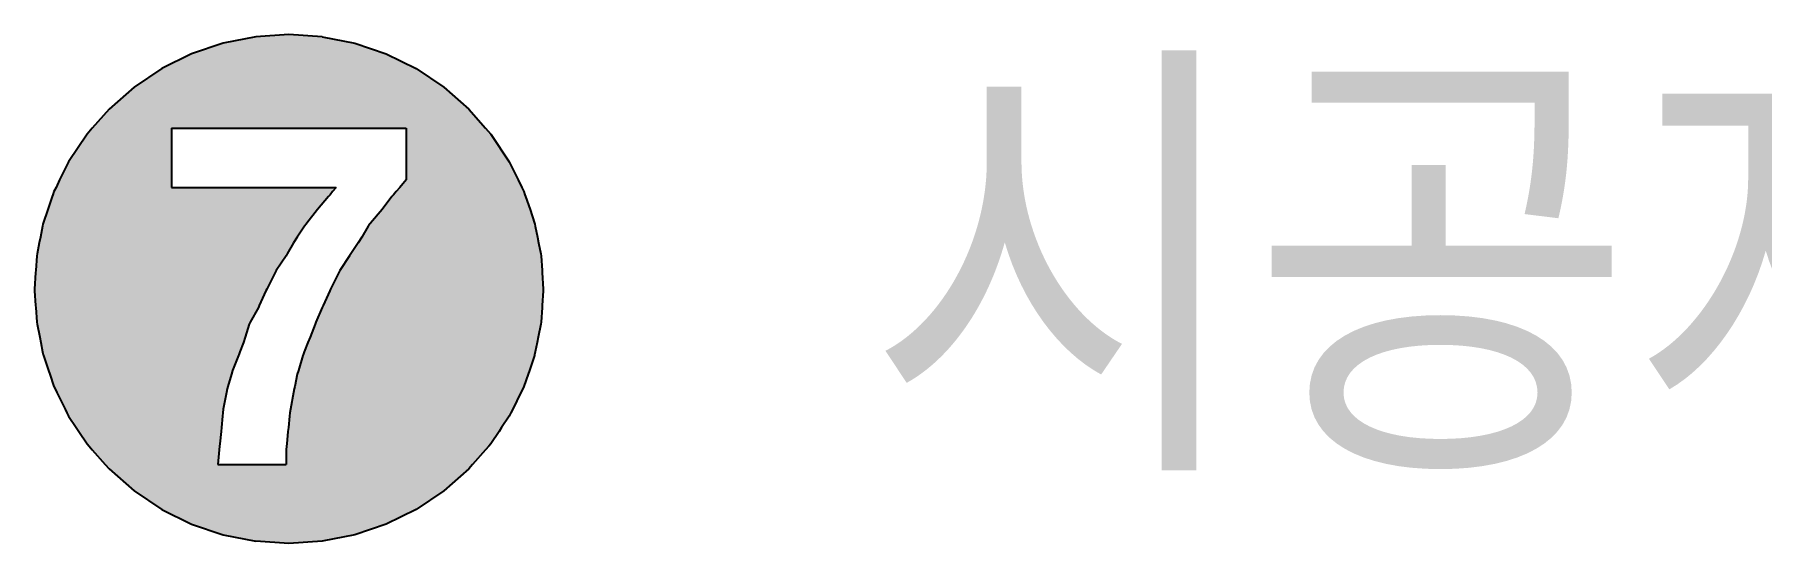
# Model space of a CAD drawing. Extents: x 2558 to 85222, y -662 to 28852.
# Drawn here: x 67520 to 68909, y 18337 to 18746 of the extents above; entities that cross this region are included whole.
import ezdxf

# ---------------------------------------------------------------- set-up
doc = ezdxf.new("R2010")
doc.units = 0
doc.header["$MEASUREMENT"] = 0
doc.layers.get('0').update_dxf_attribs({"linetype": 'CONTINUOUS'})
doc.layers.add('DLINE', color=1, linetype='CONTINUOUS')
doc.layers.add('TEXT', color=7, linetype='CONTINUOUS')
doc.styles.add('TEXT', font='DotumChe.ttf')

# ---------------------------------------------------------------- blocks, each defined once
blk = doc.blocks.new('RCSTD3_DESIGN')
at = {"layer": 'DLINE', "linetype": 'CONTINUOUS'}
for p, q in [((540.600861, 14176.865017), (515.268877, 14168.265967)), ((566.838529, 14182.084013), (540.600861, 14176.865017)), ((593.532945, 14183.833658), (566.838529, 14182.084013)), ((620.227361, 14182.084013), (593.532945, 14183.833658)), ((620.227361, 14182.084013), (646.465028, 14176.865017)), ((646.465028, 14176.865017), (671.797013, 14168.265967)), ((515.268877, 14168.265967), (491.276012, 14156.433995)), ((671.797013, 14168.265967), (695.789877, 14156.433995)), ((491.276012, 14156.433995), (469.032792, 14141.571551)), ((695.789877, 14156.433995), (718.033098, 14141.571551)), ((469.032792, 14141.571551), (448.919804, 14123.932933)), ((718.033098, 14141.571551), (738.146086, 14123.932933)), ((448.919804, 14123.932933), (435.448369, 14108.571707)), ((738.146086, 14123.932933), (751.61752, 14108.571707)), ((435.448369, 14108.571707), (431.281187, 14103.819945)), ((499.186913, 14108.571707), (499.186913, 14103.819945)), ((499.186913, 14108.571707), (687.878976, 14108.571707)), ((687.878976, 14108.571707), (687.878976, 14103.819945)), ((751.61752, 14108.571707), (755.784703, 14103.819945)), ((431.281187, 14103.819945), (416.418742, 14081.576725)), ((499.186913, 14103.819945), (499.186913, 14081.576725)), ((687.878976, 14103.819945), (687.878976, 14081.576725)), ((755.784703, 14103.819945), (770.647147, 14081.576725)), ((416.418742, 14081.576725), (409.215654, 14066.970307)), ((499.186913, 14081.576725), (499.186913, 14066.970307)), ((687.878976, 14081.576725), (687.878976, 14066.970307)), ((770.647147, 14081.576725), (777.850236, 14066.970307)), ((409.215654, 14066.970307), (406.284862, 14061.02725)), ((499.186913, 14066.970307), (499.186913, 14061.02725)), ((687.878976, 14066.970307), (682.678801, 14061.02725)), ((777.850236, 14066.970307), (780.781027, 14061.02725)), ((403.233899, 14053.598428), (399.703455, 14043.198078)), ((403.738248, 14055.084193), (403.233899, 14053.598428)), ((404.58677, 14057.58386), (403.738248, 14055.084193)), ((406.284862, 14061.02725), (404.58677, 14057.58386)), ((499.186913, 14061.02725), (631.419934, 14061.02725)), ((625.476877, 14053.598428), (616.562291, 14043.198078)), ((626.665488, 14055.084193), (625.476877, 14053.598428)), ((628.665222, 14057.58386), (626.665488, 14055.084193)), ((631.419934, 14061.02725), (628.665222, 14057.58386)), ((676.364303, 14053.598428), (668.564041, 14043.198078)), ((677.478626, 14055.084193), (676.364303, 14053.598428)), ((679.665835, 14057.58386), (677.478626, 14055.084193)), ((682.678801, 14061.02725), (679.665835, 14057.58386)), ((780.781027, 14061.02725), (782.479119, 14057.58386)), ((782.479119, 14057.58386), (783.327642, 14055.084193)), ((783.327642, 14055.084193), (783.831991, 14053.598428)), ((783.831991, 14053.598428), (787.362434, 14043.198078)), ((399.703455, 14043.198078), (395.98772, 14032.251876)), ((616.562291, 14043.198078), (608.048578, 14032.251876)), ((668.564041, 14043.198078), (658.986113, 14032.251876)), ((787.362434, 14043.198078), (791.078169, 14032.251876)), ((395.505223, 14029.8262), (393.732002, 14020.911614)), ((395.80076, 14031.311964), (395.505223, 14029.8262)), ((395.98772, 14032.251876), (395.80076, 14031.311964)), ((606.161941, 14029.8262), (600.218884, 14020.911614)), ((607.317535, 14031.311964), (606.161941, 14029.8262)), ((608.048578, 14032.251876), (607.317535, 14031.311964)), ((657.314682, 14029.8262), (652.220633, 14020.911614)), ((658.163691, 14031.311964), (657.314682, 14029.8262)), ((658.986113, 14032.251876), (658.163691, 14031.311964)), ((791.078169, 14032.251876), (791.265129, 14031.311964)), ((791.265129, 14031.311964), (791.560666, 14029.8262)), ((791.560666, 14029.8262), (793.333887, 14020.911614)), ((392.845391, 14016.454322), (391.07217, 14007.539736)), ((393.732002, 14020.911614), (392.845391, 14016.454322)), ((597.247355, 14016.454322), (592.153306, 14007.539736)), ((600.218884, 14020.911614), (597.247355, 14016.454322)), ((649.249105, 14016.454322), (643.306048, 14007.539736)), ((652.220633, 14020.911614), (649.249105, 14016.454322)), ((793.333887, 14020.911614), (794.220498, 14016.454322)), ((794.220498, 14016.454322), (795.993719, 14007.539736)), ((390.768724, 14006.014209), (389.992273, 13994.167857)), ((390.776633, 14006.053972), (390.768724, 14006.014209)), ((391.07217, 14007.539736), (390.776633, 14006.053972)), ((591.27779, 14006.014209), (583.380222, 13994.167857)), ((591.304298, 14006.053972), (591.27779, 14006.014209)), ((592.153306, 14007.539736), (591.304298, 14006.053972)), ((642.28903, 14006.014209), (634.391462, 13994.167857)), ((642.315538, 14006.053972), (642.28903, 14006.014209)), ((643.306048, 14007.539736), (642.315538, 14006.053972)), ((795.993719, 14007.539736), (796.289256, 14006.053972)), ((796.289256, 14006.053972), (796.297165, 14006.014209)), ((796.297165, 14006.014209), (797.073616, 13994.167857)), ((389.894891, 13992.682093), (389.019079, 13979.319792)), ((389.992273, 13994.167857), (389.894891, 13992.682093)), ((582.389713, 13992.682093), (575.708562, 13979.319792)), ((583.380222, 13994.167857), (582.389713, 13992.682093)), ((633.64858, 13992.682093), (626.96743, 13979.319792)), ((634.391462, 13994.167857), (633.64858, 13992.682093)), ((797.073616, 13994.167857), (797.170998, 13992.682093)), ((797.170998, 13992.682093), (798.04681, 13979.319792)), ((389.019079, 13979.319792), (389.019707, 13979.310215)), ((389.019707, 13979.310215), (389.117089, 13977.82445)), ((389.117089, 13977.82445), (389.896146, 13965.938336)), ((574.960891, 13977.82445), (569.678174, 13965.938336)), ((575.703773, 13979.310215), (574.960891, 13977.82445)), ((575.708562, 13979.319792), (575.703773, 13979.310215)), ((626.302301, 13977.82445), (621.019584, 13965.938336)), ((626.962641, 13979.310215), (626.302301, 13977.82445)), ((626.96743, 13979.319792), (626.962641, 13979.310215)), ((797.9488, 13977.82445), (797.169743, 13965.938336)), ((798.046182, 13979.310215), (797.9488, 13977.82445)), ((798.04681, 13979.319792), (798.046182, 13979.310215)), ((389.896146, 13965.938336), (389.993529, 13964.452572)), ((389.993529, 13964.452572), (390.768724, 13952.625376)), ((569.017834, 13964.452572), (562.44717, 13952.625376)), ((569.678174, 13965.938336), (569.017834, 13964.452572)), ((620.359244, 13964.452572), (615.102713, 13952.625376)), ((621.019584, 13965.938336), (620.359244, 13964.452572)), ((797.072361, 13964.452572), (796.297165, 13952.625376)), ((797.169743, 13965.938336), (797.072361, 13964.452572)), ((390.768724, 13952.625376), (390.780444, 13952.566458)), ((390.780444, 13952.566458), (391.07598, 13951.080693)), ((391.07598, 13951.080693), (393.144739, 13940.680344)), ((393.144739, 13940.680344), (394.031349, 13936.223051)), ((558.468908, 13940.680344), (557.13172, 13936.223051)), ((561.589013, 13951.080693), (558.468908, 13940.680344)), ((562.414437, 13952.566458), (561.589013, 13951.080693)), ((562.44717, 13952.625376), (562.414437, 13952.566458)), ((610.619234, 13940.680344), (608.836317, 13936.223051)), ((614.519365, 13951.080693), (610.619234, 13940.680344)), ((615.076527, 13952.566458), (614.519365, 13951.080693)), ((615.102713, 13952.625376), (615.076527, 13952.566458)), ((793.921151, 13940.680344), (793.03454, 13936.223051)), ((795.989909, 13951.080693), (793.921151, 13940.680344)), ((796.285446, 13952.566458), (795.989909, 13951.080693)), ((796.297165, 13952.625376), (796.285446, 13952.566458)), ((394.031349, 13936.223051), (395.509034, 13928.794229)), ((395.509034, 13928.794229), (395.98772, 13926.387709)), ((395.98772, 13926.387709), (396.179515, 13925.822701)), ((396.179515, 13925.822701), (400.214307, 13913.936587)), ((552.97158, 13925.822701), (548.217134, 13913.936587)), ((553.197583, 13926.387709), (552.97158, 13925.822701)), ((554.160191, 13928.794229), (553.197583, 13926.387709)), ((557.13172, 13936.223051), (554.160191, 13928.794229)), ((604.676177, 13925.822701), (601.110342, 13913.936587)), ((604.90218, 13926.387709), (604.676177, 13925.822701)), ((605.864788, 13928.794229), (604.90218, 13926.387709)), ((608.836317, 13936.223051), (605.864788, 13928.794229)), ((790.886374, 13925.822701), (786.851582, 13913.936587)), ((791.078169, 13926.387709), (790.886374, 13925.822701)), ((791.556856, 13928.794229), (791.078169, 13926.387709)), ((793.03454, 13936.223051), (791.556856, 13928.794229)), ((400.214307, 13913.936587), (401.223005, 13910.965058)), ((548.217134, 13913.936587), (547.325676, 13910.965058)), ((601.110342, 13913.936587), (600.218884, 13910.965058)), ((786.851582, 13913.936587), (785.842884, 13910.965058)), ((401.223005, 13910.965058), (404.58677, 13901.055725)), ((404.58677, 13901.055725), (405.561611, 13899.078944)), ((405.561611, 13899.078944), (407.027006, 13896.107415)), ((543.759841, 13899.078944), (543.219564, 13896.107415)), ((544.352876, 13901.055725), (543.759841, 13899.078944)), ((547.325676, 13910.965058), (544.352876, 13901.055725)), ((597.841661, 13899.078944), (597.247355, 13896.107415)), ((598.237017, 13901.055725), (597.841661, 13899.078944)), ((600.218884, 13910.965058), (598.237017, 13901.055725)), ((781.504279, 13899.078944), (780.038883, 13896.107415)), ((782.479119, 13901.055725), (781.504279, 13899.078944)), ((785.842884, 13910.965058), (782.479119, 13901.055725)), ((407.027006, 13896.107415), (413.621287, 13882.735537)), ((543.219564, 13896.107415), (540.788313, 13882.735537)), ((597.247355, 13896.107415), (594.816105, 13882.735537)), ((780.038883, 13896.107415), (773.444602, 13882.735537)), ((413.621287, 13882.735537), (415.086683, 13879.764008)), ((415.086683, 13879.764008), (416.418742, 13877.06286)), ((416.418742, 13877.06286), (422.55594, 13867.877894)), ((540.221045, 13877.06286), (539.302549, 13867.877894)), ((540.49116, 13879.764008), (540.221045, 13877.06286)), ((540.788313, 13882.735537), (540.49116, 13879.764008)), ((594.005712, 13877.06286), (593.087215, 13867.877894)), ((594.275827, 13879.764008), (594.005712, 13877.06286)), ((594.816105, 13882.735537), (594.275827, 13879.764008)), ((770.647147, 13877.06286), (764.509949, 13867.877894)), ((771.979206, 13879.764008), (770.647147, 13877.06286)), ((773.444602, 13882.735537), (771.979206, 13879.764008)), ((422.55594, 13867.877894), (424.541452, 13864.906366)), ((424.541452, 13864.906366), (431.281187, 13854.81964)), ((539.005396, 13864.906366), (537.996723, 13854.81964)), ((539.302549, 13867.877894), (539.005396, 13864.906366)), ((592.790063, 13864.906366), (591.78139, 13854.81964)), ((593.087215, 13867.877894), (592.790063, 13864.906366)), ((762.524438, 13864.906366), (755.784703, 13854.81964)), ((764.509949, 13867.877894), (762.524438, 13864.906366)), ((431.281187, 13854.81964), (432.859208, 13853.020251)), ((432.859208, 13853.020251), (435.465168, 13850.048723)), ((435.465168, 13850.048723), (445.889011, 13838.162609)), ((537.519631, 13850.048723), (536.33102, 13838.162609)), ((537.816784, 13853.020251), (537.519631, 13850.048723)), ((537.996723, 13854.81964), (537.816784, 13853.020251)), ((591.601451, 13853.020251), (591.304298, 13850.048723)), ((591.304298, 13850.048723), (591.304298, 13838.162609)), ((591.78139, 13854.81964), (591.601451, 13853.020251)), ((751.600721, 13850.048723), (741.176879, 13838.162609)), ((754.206682, 13853.020251), (751.600721, 13850.048723)), ((755.784703, 13854.81964), (754.206682, 13853.020251)), ((445.889011, 13838.162609), (448.919804, 13834.706651)), ((448.919804, 13834.706651), (469.032792, 13817.068034)), ((536.33102, 13838.162609), (591.304298, 13838.162609)), ((738.146086, 13834.706651), (718.033098, 13817.068034)), ((741.176879, 13838.162609), (738.146086, 13834.706651)), ((469.032792, 13817.068034), (491.276012, 13802.20559)), ((718.033098, 13817.068034), (695.789877, 13802.20559)), ((491.276012, 13802.20559), (515.268877, 13790.373618)), ((695.789877, 13802.20559), (671.797013, 13790.373618)), ((515.268877, 13790.373618), (540.600861, 13781.774568)), ((671.797013, 13790.373618), (646.465028, 13781.774568)), ((540.600861, 13781.774568), (566.838529, 13776.555572)), ((593.532945, 13774.805927), (566.838529, 13776.555572)), ((620.227361, 13776.555572), (593.532945, 13774.805927)), ((646.465028, 13781.774568), (620.227361, 13776.555572))]:
    blk.add_line(p, q, dxfattribs=at)
for points in [[(540.600861, 14176.865017), (515.268877, 14168.265967), (671.797013, 14168.265967)], [(566.838529, 14182.084013), (540.600861, 14176.865017), (646.465028, 14176.865017)], [(593.532945, 14183.833658), (566.838529, 14182.084013), (620.227361, 14182.084013)], [(515.268877, 14168.265967), (491.276012, 14156.433995), (695.789877, 14156.433995)], [(491.276012, 14156.433995), (469.032792, 14141.571551), (718.033098, 14141.571551)], [(469.032792, 14141.571551), (448.919804, 14123.932933), (738.146086, 14123.932933)], [(448.919804, 14123.932933), (435.448369, 14108.571707), (751.61752, 14108.571707)], [(435.448369, 14108.571707), (431.281187, 14103.819945), (499.186913, 14103.819945)], [(499.186913, 14108.571707), (499.186913, 14108.571707), (687.878976, 14108.571707)], [(687.878976, 14108.571707), (687.878976, 14103.819945), (755.784703, 14103.819945)], [(431.281187, 14103.819945), (416.418742, 14081.576725), (499.186913, 14081.576725)], [(687.878976, 14103.819945), (687.878976, 14081.576725), (770.647147, 14081.576725)], [(416.418742, 14081.576725), (409.215654, 14066.970307), (499.186913, 14066.970307)], [(687.878976, 14081.576725), (687.878976, 14066.970307), (777.850236, 14066.970307)], [(409.215654, 14066.970307), (406.284862, 14061.02725), (499.186913, 14061.02725)], [(687.878976, 14066.970307), (682.678801, 14061.02725), (780.781027, 14061.02725)], [(403.233899, 14053.598428), (399.703455, 14043.198078), (616.562291, 14043.198078)], [(403.738248, 14055.084193), (403.233899, 14053.598428), (625.476877, 14053.598428)], [(404.58677, 14057.58386), (403.738248, 14055.084193), (626.665488, 14055.084193)], [(406.284862, 14061.02725), (404.58677, 14057.58386), (628.665222, 14057.58386)], [(499.186913, 14061.02725), (499.186913, 14061.02725), (631.419934, 14061.02725)], [(676.364303, 14053.598428), (668.564041, 14043.198078), (787.362434, 14043.198078)], [(677.478626, 14055.084193), (676.364303, 14053.598428), (783.831991, 14053.598428)], [(679.665835, 14057.58386), (677.478626, 14055.084193), (783.327642, 14055.084193)], [(682.678801, 14061.02725), (679.665835, 14057.58386), (782.479119, 14057.58386)], [(399.703455, 14043.198078), (395.98772, 14032.251876), (608.048578, 14032.251876)], [(668.564041, 14043.198078), (658.986113, 14032.251876), (791.078169, 14032.251876)], [(395.505223, 14029.8262), (393.732002, 14020.911614), (600.218884, 14020.911614)], [(395.80076, 14031.311964), (395.505223, 14029.8262), (606.161941, 14029.8262)], [(395.98772, 14032.251876), (395.80076, 14031.311964), (607.317535, 14031.311964)], [(657.314682, 14029.8262), (652.220633, 14020.911614), (793.333887, 14020.911614)], [(658.163691, 14031.311964), (657.314682, 14029.8262), (791.560666, 14029.8262)], [(658.986113, 14032.251876), (658.163691, 14031.311964), (791.265129, 14031.311964)], [(392.845391, 14016.454322), (391.07217, 14007.539736), (592.153306, 14007.539736)], [(393.732002, 14020.911614), (392.845391, 14016.454322), (597.247355, 14016.454322)], [(649.249105, 14016.454322), (643.306048, 14007.539736), (795.993719, 14007.539736)], [(652.220633, 14020.911614), (649.249105, 14016.454322), (794.220498, 14016.454322)], [(390.768724, 14006.014209), (389.992273, 13994.167857), (583.380222, 13994.167857)], [(390.776633, 14006.053972), (390.768724, 14006.014209), (591.27779, 14006.014209)], [(391.07217, 14007.539736), (390.776633, 14006.053972), (591.304298, 14006.053972)], [(642.28903, 14006.014209), (634.391462, 13994.167857), (797.073616, 13994.167857)], [(642.315538, 14006.053972), (642.28903, 14006.014209), (796.297165, 14006.014209)], [(643.306048, 14007.539736), (642.315538, 14006.053972), (796.289256, 14006.053972)], [(389.894891, 13992.682093), (389.019079, 13979.319792), (575.708562, 13979.319792)], [(389.992273, 13994.167857), (389.894891, 13992.682093), (582.389713, 13992.682093)], [(633.64858, 13992.682093), (626.96743, 13979.319792), (798.04681, 13979.319792)], [(634.391462, 13994.167857), (633.64858, 13992.682093), (797.170998, 13992.682093)], [(389.019079, 13979.319792), (389.019707, 13979.310215), (575.703773, 13979.310215)], [(389.019707, 13979.310215), (389.117089, 13977.82445), (574.960891, 13977.82445)], [(389.117089, 13977.82445), (389.896146, 13965.938336), (569.678174, 13965.938336)], [(626.302301, 13977.82445), (621.019584, 13965.938336), (797.169743, 13965.938336)], [(626.962641, 13979.310215), (626.302301, 13977.82445), (797.9488, 13977.82445)], [(626.96743, 13979.319792), (626.962641, 13979.310215), (798.046182, 13979.310215)], [(389.896146, 13965.938336), (389.993529, 13964.452572), (569.017834, 13964.452572)], [(389.993529, 13964.452572), (390.768724, 13952.625376), (562.44717, 13952.625376)], [(620.359244, 13964.452572), (615.102713, 13952.625376), (796.297165, 13952.625376)], [(621.019584, 13965.938336), (620.359244, 13964.452572), (797.072361, 13964.452572)], [(390.768724, 13952.625376), (390.780444, 13952.566458), (562.414437, 13952.566458)], [(390.780444, 13952.566458), (391.07598, 13951.080693), (561.589013, 13951.080693)], [(391.07598, 13951.080693), (393.144739, 13940.680344), (558.468908, 13940.680344)], [(393.144739, 13940.680344), (394.031349, 13936.223051), (557.13172, 13936.223051)], [(610.619234, 13940.680344), (608.836317, 13936.223051), (793.03454, 13936.223051)], [(614.519365, 13951.080693), (610.619234, 13940.680344), (793.921151, 13940.680344)], [(615.076527, 13952.566458), (614.519365, 13951.080693), (795.989909, 13951.080693)], [(615.102713, 13952.625376), (615.076527, 13952.566458), (796.285446, 13952.566458)], [(394.031349, 13936.223051), (395.509034, 13928.794229), (554.160191, 13928.794229)], [(395.509034, 13928.794229), (395.98772, 13926.387709), (553.197583, 13926.387709)], [(395.98772, 13926.387709), (396.179515, 13925.822701), (552.97158, 13925.822701)], [(396.179515, 13925.822701), (400.214307, 13913.936587), (548.217134, 13913.936587)], [(604.676177, 13925.822701), (601.110342, 13913.936587), (786.851582, 13913.936587)], [(604.90218, 13926.387709), (604.676177, 13925.822701), (790.886374, 13925.822701)], [(605.864788, 13928.794229), (604.90218, 13926.387709), (791.078169, 13926.387709)], [(608.836317, 13936.223051), (605.864788, 13928.794229), (791.556856, 13928.794229)], [(400.214307, 13913.936587), (401.223005, 13910.965058), (547.325676, 13910.965058)], [(601.110342, 13913.936587), (600.218884, 13910.965058), (785.842884, 13910.965058)], [(401.223005, 13910.965058), (404.58677, 13901.055725), (544.352876, 13901.055725)], [(404.58677, 13901.055725), (405.561611, 13899.078944), (543.759841, 13899.078944)], [(405.561611, 13899.078944), (407.027006, 13896.107415), (543.219564, 13896.107415)], [(597.841661, 13899.078944), (597.247355, 13896.107415), (780.038883, 13896.107415)], [(598.237017, 13901.055725), (597.841661, 13899.078944), (781.504279, 13899.078944)], [(600.218884, 13910.965058), (598.237017, 13901.055725), (782.479119, 13901.055725)], [(407.027006, 13896.107415), (413.621287, 13882.735537), (540.788313, 13882.735537)], [(597.247355, 13896.107415), (594.816105, 13882.735537), (773.444602, 13882.735537)], [(413.621287, 13882.735537), (415.086683, 13879.764008), (540.49116, 13879.764008)], [(415.086683, 13879.764008), (416.418742, 13877.06286), (540.221045, 13877.06286)], [(416.418742, 13877.06286), (422.55594, 13867.877894), (539.302549, 13867.877894)], [(594.005712, 13877.06286), (593.087215, 13867.877894), (764.509949, 13867.877894)], [(594.275827, 13879.764008), (594.005712, 13877.06286), (770.647147, 13877.06286)], [(594.816105, 13882.735537), (594.275827, 13879.764008), (771.979206, 13879.764008)], [(422.55594, 13867.877894), (424.541452, 13864.906366), (539.005396, 13864.906366)], [(424.541452, 13864.906366), (431.281187, 13854.81964), (537.996723, 13854.81964)], [(592.790063, 13864.906366), (591.78139, 13854.81964), (755.784703, 13854.81964)], [(593.087215, 13867.877894), (592.790063, 13864.906366), (762.524438, 13864.906366)], [(431.281187, 13854.81964), (432.859208, 13853.020251), (537.816784, 13853.020251)], [(432.859208, 13853.020251), (435.465168, 13850.048723), (537.519631, 13850.048723)], [(435.465168, 13850.048723), (445.889011, 13838.162609), (536.33102, 13838.162609)], [(591.601451, 13853.020251), (591.304298, 13850.048723), (751.600721, 13850.048723)], [(591.304298, 13850.048723), (591.304298, 13838.162609), (741.176879, 13838.162609)], [(591.78139, 13854.81964), (591.601451, 13853.020251), (754.206682, 13853.020251)], [(445.889011, 13838.162609), (448.919804, 13834.706651), (738.146086, 13834.706651)], [(448.919804, 13834.706651), (469.032792, 13817.068034), (718.033098, 13817.068034)], [(536.33102, 13838.162609), (536.33102, 13838.162609), (591.304298, 13838.162609)], [(469.032792, 13817.068034), (491.276012, 13802.20559), (695.789877, 13802.20559)], [(491.276012, 13802.20559), (515.268877, 13790.373618), (671.797013, 13790.373618)], [(515.268877, 13790.373618), (540.600861, 13781.774568), (646.465028, 13781.774568)], [(540.600861, 13781.774568), (566.838529, 13776.555572), (620.227361, 13776.555572)]]:
    blk.add_solid(points, dxfattribs=at)
at = {"layer": 'DLINE', "linetype": 'CONTINUOUS', "extrusion": (0, 0, -1)}
for points in [[(-540.600861, 14176.865017), (-646.465028, 14176.865017), (-671.797013, 14168.265967)], [(-566.838529, 14182.084013), (-620.227361, 14182.084013), (-646.465028, 14176.865017)], [(-515.268877, 14168.265967), (-671.797013, 14168.265967), (-695.789877, 14156.433995)], [(-491.276012, 14156.433995), (-695.789877, 14156.433995), (-718.033098, 14141.571551)], [(-469.032792, 14141.571551), (-718.033098, 14141.571551), (-738.146086, 14123.932933)], [(-448.919804, 14123.932933), (-738.146086, 14123.932933), (-751.61752, 14108.571707)], [(-435.448369, 14108.571707), (-499.186913, 14108.571707), (-499.186913, 14103.819945)], [(-687.878976, 14108.571707), (-751.61752, 14108.571707), (-755.784703, 14103.819945)], [(-431.281187, 14103.819945), (-499.186913, 14103.819945), (-499.186913, 14081.576725)], [(-687.878976, 14103.819945), (-755.784703, 14103.819945), (-770.647147, 14081.576725)], [(-416.418742, 14081.576725), (-499.186913, 14081.576725), (-499.186913, 14066.970307)], [(-687.878976, 14081.576725), (-770.647147, 14081.576725), (-777.850236, 14066.970307)], [(-409.215654, 14066.970307), (-499.186913, 14066.970307), (-499.186913, 14061.02725)], [(-687.878976, 14066.970307), (-777.850236, 14066.970307), (-780.781027, 14061.02725)], [(-403.233899, 14053.598428), (-625.476877, 14053.598428), (-616.562291, 14043.198078)], [(-403.738248, 14055.084193), (-626.665488, 14055.084193), (-625.476877, 14053.598428)], [(-404.58677, 14057.58386), (-628.665222, 14057.58386), (-626.665488, 14055.084193)], [(-406.284862, 14061.02725), (-631.419934, 14061.02725), (-628.665222, 14057.58386)], [(-676.364303, 14053.598428), (-783.831991, 14053.598428), (-787.362434, 14043.198078)], [(-677.478626, 14055.084193), (-783.327642, 14055.084193), (-783.831991, 14053.598428)], [(-679.665835, 14057.58386), (-782.479119, 14057.58386), (-783.327642, 14055.084193)], [(-682.678801, 14061.02725), (-780.781027, 14061.02725), (-782.479119, 14057.58386)], [(-399.703455, 14043.198078), (-616.562291, 14043.198078), (-608.048578, 14032.251876)], [(-668.564041, 14043.198078), (-787.362434, 14043.198078), (-791.078169, 14032.251876)], [(-395.505223, 14029.8262), (-606.161941, 14029.8262), (-600.218884, 14020.911614)], [(-395.80076, 14031.311964), (-607.317535, 14031.311964), (-606.161941, 14029.8262)], [(-395.98772, 14032.251876), (-608.048578, 14032.251876), (-607.317535, 14031.311964)], [(-657.314682, 14029.8262), (-791.560666, 14029.8262), (-793.333887, 14020.911614)], [(-658.163691, 14031.311964), (-791.265129, 14031.311964), (-791.560666, 14029.8262)], [(-658.986113, 14032.251876), (-791.078169, 14032.251876), (-791.265129, 14031.311964)], [(-392.845391, 14016.454322), (-597.247355, 14016.454322), (-592.153306, 14007.539736)], [(-393.732002, 14020.911614), (-600.218884, 14020.911614), (-597.247355, 14016.454322)], [(-649.249105, 14016.454322), (-794.220498, 14016.454322), (-795.993719, 14007.539736)], [(-652.220633, 14020.911614), (-793.333887, 14020.911614), (-794.220498, 14016.454322)], [(-390.768724, 14006.014209), (-591.27779, 14006.014209), (-583.380222, 13994.167857)], [(-390.776633, 14006.053972), (-591.304298, 14006.053972), (-591.27779, 14006.014209)], [(-391.07217, 14007.539736), (-592.153306, 14007.539736), (-591.304298, 14006.053972)], [(-642.28903, 14006.014209), (-796.297165, 14006.014209), (-797.073616, 13994.167857)], [(-642.315538, 14006.053972), (-796.289256, 14006.053972), (-796.297165, 14006.014209)], [(-643.306048, 14007.539736), (-795.993719, 14007.539736), (-796.289256, 14006.053972)], [(-389.894891, 13992.682093), (-582.389713, 13992.682093), (-575.708562, 13979.319792)], [(-389.992273, 13994.167857), (-583.380222, 13994.167857), (-582.389713, 13992.682093)], [(-633.64858, 13992.682093), (-797.170998, 13992.682093), (-798.04681, 13979.319792)], [(-634.391462, 13994.167857), (-797.073616, 13994.167857), (-797.170998, 13992.682093)], [(-389.019079, 13979.319792), (-575.708562, 13979.319792), (-575.703773, 13979.310215)], [(-389.019707, 13979.310215), (-575.703773, 13979.310215), (-574.960891, 13977.82445)], [(-389.117089, 13977.82445), (-574.960891, 13977.82445), (-569.678174, 13965.938336)], [(-626.302301, 13977.82445), (-797.9488, 13977.82445), (-797.169743, 13965.938336)], [(-626.962641, 13979.310215), (-798.046182, 13979.310215), (-797.9488, 13977.82445)], [(-626.96743, 13979.319792), (-798.04681, 13979.319792), (-798.046182, 13979.310215)], [(-389.896146, 13965.938336), (-569.678174, 13965.938336), (-569.017834, 13964.452572)], [(-389.993529, 13964.452572), (-569.017834, 13964.452572), (-562.44717, 13952.625376)], [(-620.359244, 13964.452572), (-797.072361, 13964.452572), (-796.297165, 13952.625376)], [(-621.019584, 13965.938336), (-797.169743, 13965.938336), (-797.072361, 13964.452572)], [(-390.768724, 13952.625376), (-562.44717, 13952.625376), (-562.414437, 13952.566458)], [(-390.780444, 13952.566458), (-562.414437, 13952.566458), (-561.589013, 13951.080693)], [(-391.07598, 13951.080693), (-561.589013, 13951.080693), (-558.468908, 13940.680344)], [(-393.144739, 13940.680344), (-558.468908, 13940.680344), (-557.13172, 13936.223051)], [(-610.619234, 13940.680344), (-793.921151, 13940.680344), (-793.03454, 13936.223051)], [(-614.519365, 13951.080693), (-795.989909, 13951.080693), (-793.921151, 13940.680344)], [(-615.076527, 13952.566458), (-796.285446, 13952.566458), (-795.989909, 13951.080693)], [(-615.102713, 13952.625376), (-796.297165, 13952.625376), (-796.285446, 13952.566458)], [(-394.031349, 13936.223051), (-557.13172, 13936.223051), (-554.160191, 13928.794229)], [(-395.509034, 13928.794229), (-554.160191, 13928.794229), (-553.197583, 13926.387709)], [(-395.98772, 13926.387709), (-553.197583, 13926.387709), (-552.97158, 13925.822701)], [(-396.179515, 13925.822701), (-552.97158, 13925.822701), (-548.217134, 13913.936587)], [(-604.676177, 13925.822701), (-790.886374, 13925.822701), (-786.851582, 13913.936587)], [(-604.90218, 13926.387709), (-791.078169, 13926.387709), (-790.886374, 13925.822701)], [(-605.864788, 13928.794229), (-791.556856, 13928.794229), (-791.078169, 13926.387709)], [(-608.836317, 13936.223051), (-793.03454, 13936.223051), (-791.556856, 13928.794229)], [(-400.214307, 13913.936587), (-548.217134, 13913.936587), (-547.325676, 13910.965058)], [(-601.110342, 13913.936587), (-786.851582, 13913.936587), (-785.842884, 13910.965058)], [(-401.223005, 13910.965058), (-547.325676, 13910.965058), (-544.352876, 13901.055725)], [(-404.58677, 13901.055725), (-544.352876, 13901.055725), (-543.759841, 13899.078944)], [(-405.561611, 13899.078944), (-543.759841, 13899.078944), (-543.219564, 13896.107415)], [(-597.841661, 13899.078944), (-781.504279, 13899.078944), (-780.038883, 13896.107415)], [(-598.237017, 13901.055725), (-782.479119, 13901.055725), (-781.504279, 13899.078944)], [(-600.218884, 13910.965058), (-785.842884, 13910.965058), (-782.479119, 13901.055725)], [(-407.027006, 13896.107415), (-543.219564, 13896.107415), (-540.788313, 13882.735537)], [(-597.247355, 13896.107415), (-780.038883, 13896.107415), (-773.444602, 13882.735537)], [(-413.621287, 13882.735537), (-540.788313, 13882.735537), (-540.49116, 13879.764008)], [(-415.086683, 13879.764008), (-540.49116, 13879.764008), (-540.221045, 13877.06286)], [(-416.418742, 13877.06286), (-540.221045, 13877.06286), (-539.302549, 13867.877894)], [(-594.005712, 13877.06286), (-770.647147, 13877.06286), (-764.509949, 13867.877894)], [(-594.275827, 13879.764008), (-771.979206, 13879.764008), (-770.647147, 13877.06286)], [(-594.816105, 13882.735537), (-773.444602, 13882.735537), (-771.979206, 13879.764008)], [(-422.55594, 13867.877894), (-539.302549, 13867.877894), (-539.005396, 13864.906366)], [(-424.541452, 13864.906366), (-539.005396, 13864.906366), (-537.996723, 13854.81964)], [(-592.790063, 13864.906366), (-762.524438, 13864.906366), (-755.784703, 13854.81964)], [(-593.087215, 13867.877894), (-764.509949, 13867.877894), (-762.524438, 13864.906366)], [(-431.281187, 13854.81964), (-537.996723, 13854.81964), (-537.816784, 13853.020251)], [(-432.859208, 13853.020251), (-537.816784, 13853.020251), (-537.519631, 13850.048723)], [(-435.465168, 13850.048723), (-537.519631, 13850.048723), (-536.33102, 13838.162609)], [(-591.304298, 13850.048723), (-751.600721, 13850.048723), (-741.176879, 13838.162609)], [(-591.601451, 13853.020251), (-754.206682, 13853.020251), (-751.600721, 13850.048723)], [(-591.78139, 13854.81964), (-755.784703, 13854.81964), (-754.206682, 13853.020251)], [(-445.889011, 13838.162609), (-741.176879, 13838.162609), (-738.146086, 13834.706651)], [(-448.919804, 13834.706651), (-738.146086, 13834.706651), (-718.033098, 13817.068034)], [(-469.032792, 13817.068034), (-718.033098, 13817.068034), (-695.789877, 13802.20559)], [(-491.276012, 13802.20559), (-695.789877, 13802.20559), (-671.797013, 13790.373618)], [(-515.268877, 13790.373618), (-671.797013, 13790.373618), (-646.465028, 13781.774568)], [(-540.600861, 13781.774568), (-646.465028, 13781.774568), (-620.227361, 13776.555572)], [(-566.838529, 13776.555572), (-620.227361, 13776.555572), (-593.532945, 13774.805927)]]:
    blk.add_solid(points, dxfattribs=at)
at = {"layer": 'TEXT', "style": 'TEXT', "width": 0.9}
blk.add_text('시공자는 교량의 시공시 허용오차를 다음표 이내에 들도록 시공해야 한다.', height=273.225806, dxfattribs=at).set_placement((1058.016816, 13862.88724))

msp = doc.modelspace()

# ---------------------------------------------------------------- block references
msp.add_blockref('RCSTD3_DESIGN', (67131.138105, 4562.284676))

doc.saveas('drawing.dxf')
